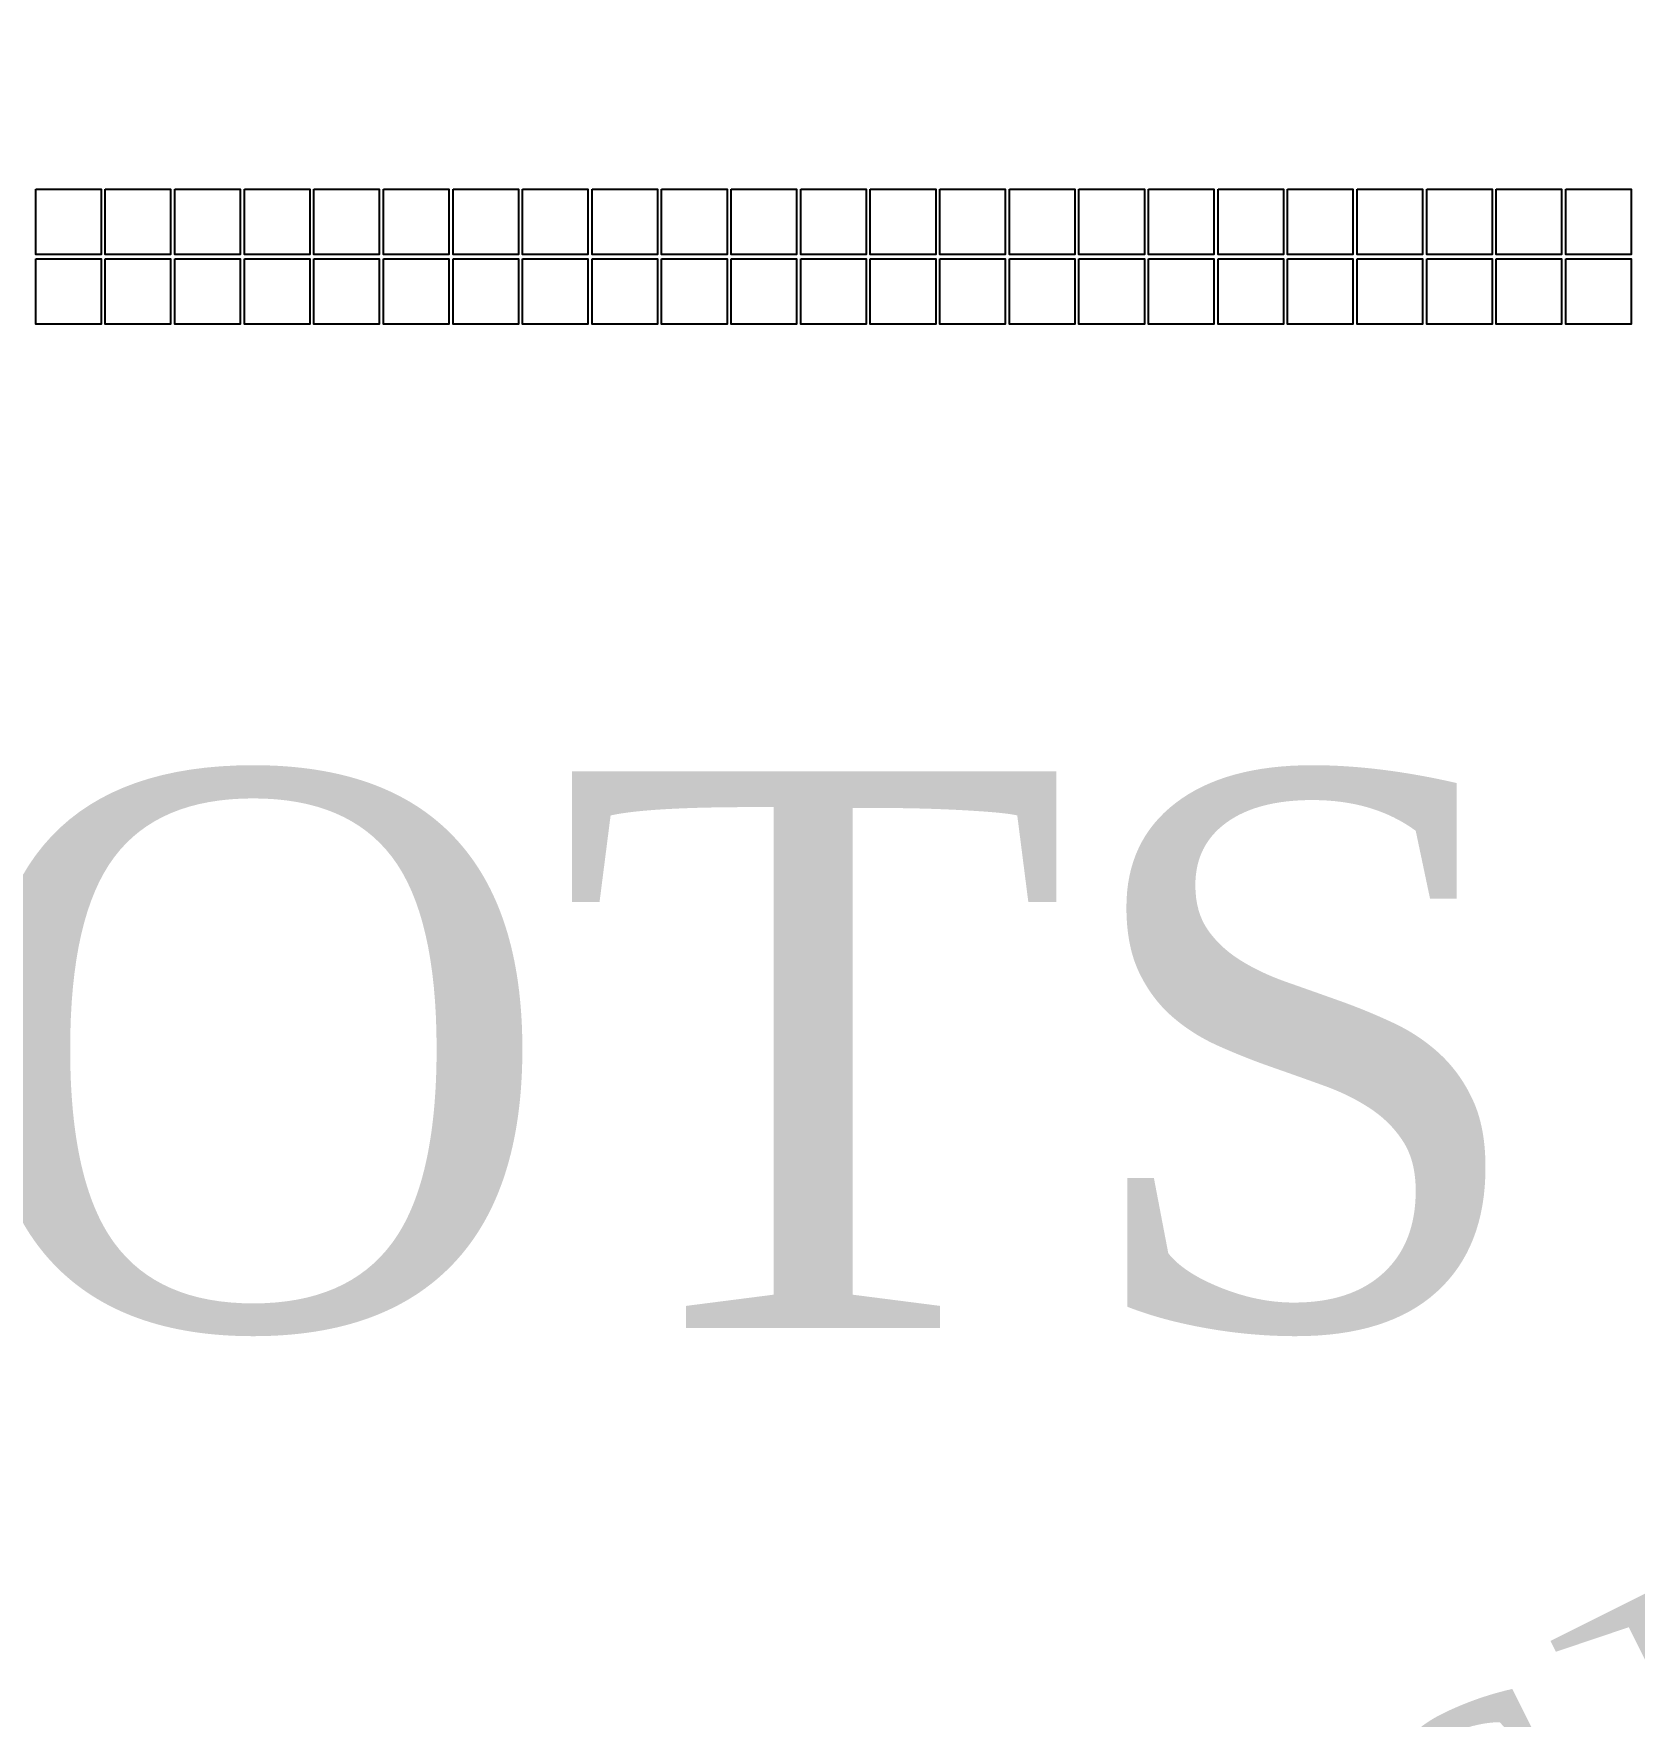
# Model space of a CAD drawing. Header units: millimetres. Extents: x 2413 to 2805, y 744 to 1021.
# Drawn here: x 2492.34 to 2503.85, y 928.58 to 940.67 of the extents above; entities that cross this region are included whole.
import ezdxf

# ---------------------------------------------------------------- set-up
doc = ezdxf.new("R2010")
doc.units = ezdxf.units.MM
doc.layers.add('D', color=4, linetype='Continuous')
doc.layers.add('DIM', color=170, linetype='Continuous')
doc.styles.get("Standard").update_dxf_attribs({"font": 'times.ttf'})
doc.dimstyles.new('inch', dxfattribs={"dimtxt": 2.5, "dimasz": 2.5, "dimexe": 1.25, "dimexo": 0.625, "dimtad": 0, "dimdsep": 46, "dimtxsty": 'Standard', "dimcen": 2.5, "dimadec": 0, "dimazin": 0, "dimtp": 0.2, "dimtm": 0.2, "dimtfac": 1, "dimtmove": 0, "dimatfit": 3, "dimfxl": 1, "dimarcsym": 0})

# ---------------------------------------------------------------- blocks, each defined once
blk = doc.blocks.new('*D224')
at = {"layer": 'D', "color": 0, "lineweight": -2, "ltscale": 6.286513}
for p, q in [((2527.545, 940.115), (2527.265, 940.674)), ((2525.588, 938.439), (2505.144, 928.222)), ((2466.09, 908.704), (2486.534, 918.921)), ((2463.575, 908.145), (2463.295, 908.704))]:
    blk.add_line(p, q, dxfattribs=at)
at = {"layer": 'D', "color": 0, "ltscale": 6.286513}
for points in [[(2525.402, 938.811), (2525.774, 938.066), (2527.824, 939.556)], [(2465.904, 909.076), (2466.277, 908.331), (2463.854, 907.586)]]:
    blk.add_solid(points, dxfattribs=at)
at = {"layer": 'Defpoints', "color": 0, "ltscale": 6.286513}
for p in [(2527.824, 939.556), (2527.824, 939.556), (2463.854, 907.586)]:
    blk.add_point(p, dxfattribs=at)
at = {"layer": 'D', "color": 0, "ltscale": 6.286513, "insert": (2495.839, 923.571), "char_height": 2.5, "attachment_point": 5, "rotation": 26.5543}
blk.add_mtext('71.51 [2.816]', dxfattribs=at)

msp = doc.modelspace()

# ---------------------------------------------------------------- linework, layer by layer
at = {"ltscale": 6.286513}
for points in [[(2492.354, 939.556), (2492.824, 939.556), (2492.824, 939.086), (2492.354, 939.086)], [(2492.854, 939.556), (2493.324, 939.556), (2493.324, 939.086), (2492.854, 939.086)], [(2493.354, 939.556), (2493.824, 939.556), (2493.824, 939.086), (2493.354, 939.086)], [(2493.854, 939.556), (2494.324, 939.556), (2494.324, 939.086), (2493.854, 939.086)], [(2494.354, 939.556), (2494.824, 939.556), (2494.824, 939.086), (2494.354, 939.086)], [(2494.854, 939.556), (2495.324, 939.556), (2495.324, 939.086), (2494.854, 939.086)], [(2495.354, 939.556), (2495.824, 939.556), (2495.824, 939.086), (2495.354, 939.086)], [(2495.854, 939.556), (2496.324, 939.556), (2496.324, 939.086), (2495.854, 939.086)], [(2496.354, 939.556), (2496.824, 939.556), (2496.824, 939.086), (2496.354, 939.086)], [(2496.854, 939.556), (2497.324, 939.556), (2497.324, 939.086), (2496.854, 939.086)], [(2497.354, 939.556), (2497.824, 939.556), (2497.824, 939.086), (2497.354, 939.086)], [(2497.854, 939.556), (2498.324, 939.556), (2498.324, 939.086), (2497.854, 939.086)], [(2498.354, 939.556), (2498.824, 939.556), (2498.824, 939.086), (2498.354, 939.086)], [(2498.854, 939.556), (2499.324, 939.556), (2499.324, 939.086), (2498.854, 939.086)], [(2499.354, 939.556), (2499.824, 939.556), (2499.824, 939.086), (2499.354, 939.086)], [(2499.854, 939.556), (2500.324, 939.556), (2500.324, 939.086), (2499.854, 939.086)], [(2500.354, 939.556), (2500.824, 939.556), (2500.824, 939.086), (2500.354, 939.086)], [(2500.854, 939.556), (2501.324, 939.556), (2501.324, 939.086), (2500.854, 939.086)], [(2501.354, 939.556), (2501.824, 939.556), (2501.824, 939.086), (2501.354, 939.086)], [(2501.854, 939.556), (2502.324, 939.556), (2502.324, 939.086), (2501.854, 939.086)], [(2502.354, 939.556), (2502.824, 939.556), (2502.824, 939.086), (2502.354, 939.086)], [(2502.854, 939.556), (2503.324, 939.556), (2503.324, 939.086), (2502.854, 939.086)], [(2503.354, 939.556), (2503.824, 939.556), (2503.824, 939.086), (2503.354, 939.086)], [(2492.354, 939.056), (2492.824, 939.056), (2492.824, 938.586), (2492.354, 938.586)], [(2492.854, 939.056), (2493.324, 939.056), (2493.324, 938.586), (2492.854, 938.586)], [(2493.354, 939.056), (2493.824, 939.056), (2493.824, 938.586), (2493.354, 938.586)], [(2493.854, 939.056), (2494.324, 939.056), (2494.324, 938.586), (2493.854, 938.586)], [(2494.354, 939.056), (2494.824, 939.056), (2494.824, 938.586), (2494.354, 938.586)], [(2494.854, 939.056), (2495.324, 939.056), (2495.324, 938.586), (2494.854, 938.586)], [(2495.354, 939.056), (2495.824, 939.056), (2495.824, 938.586), (2495.354, 938.586)], [(2495.854, 939.056), (2496.324, 939.056), (2496.324, 938.586), (2495.854, 938.586)], [(2496.354, 939.056), (2496.824, 939.056), (2496.824, 938.586), (2496.354, 938.586)], [(2496.854, 939.056), (2497.324, 939.056), (2497.324, 938.586), (2496.854, 938.586)], [(2497.354, 939.056), (2497.824, 939.056), (2497.824, 938.586), (2497.354, 938.586)], [(2497.854, 939.056), (2498.324, 939.056), (2498.324, 938.586), (2497.854, 938.586)], [(2498.354, 939.056), (2498.824, 939.056), (2498.824, 938.586), (2498.354, 938.586)], [(2498.854, 939.056), (2499.324, 939.056), (2499.324, 938.586), (2498.854, 938.586)], [(2499.354, 939.056), (2499.824, 939.056), (2499.824, 938.586), (2499.354, 938.586)], [(2499.854, 939.056), (2500.324, 939.056), (2500.324, 938.586), (2499.854, 938.586)], [(2500.354, 939.056), (2500.824, 939.056), (2500.824, 938.586), (2500.354, 938.586)], [(2500.854, 939.056), (2501.324, 939.056), (2501.324, 938.586), (2500.854, 938.586)], [(2501.354, 939.056), (2501.824, 939.056), (2501.824, 938.586), (2501.354, 938.586)], [(2501.854, 939.056), (2502.324, 939.056), (2502.324, 938.586), (2501.854, 938.586)], [(2502.354, 939.056), (2502.824, 939.056), (2502.824, 938.586), (2502.354, 938.586)], [(2502.854, 939.056), (2503.324, 939.056), (2503.324, 938.586), (2502.854, 938.586)], [(2503.354, 939.056), (2503.824, 939.056), (2503.824, 938.586), (2503.354, 938.586)]]:
    msp.add_lwpolyline(points, close=True, dxfattribs=at)

# ---------------------------------------------------------------- texts
at = {"layer": 'DIM', "insert": (2467.907, 935.371), "char_height": 4, "width": 39.36973, "attachment_point": 1}
msp.add_mtext('128X64DOTS', dxfattribs=at)

# ---------------------------------------------------------------- dimensions: what is measured, and where the dimension line sits
at = {"layer": 'D', "ltscale": 6.286513}
dim = msp.add_aligned_dim(p1=(2463.854, 907.586), p2=(2527.824, 939.556), distance=0, dimstyle='inch', dxfattribs=at)
dim.commit()
dim.dimension.update_dxf_attribs({"geometry": '*D224', "text_midpoint": (2495.839, 923.571)})

doc.saveas('drawing.dxf')
